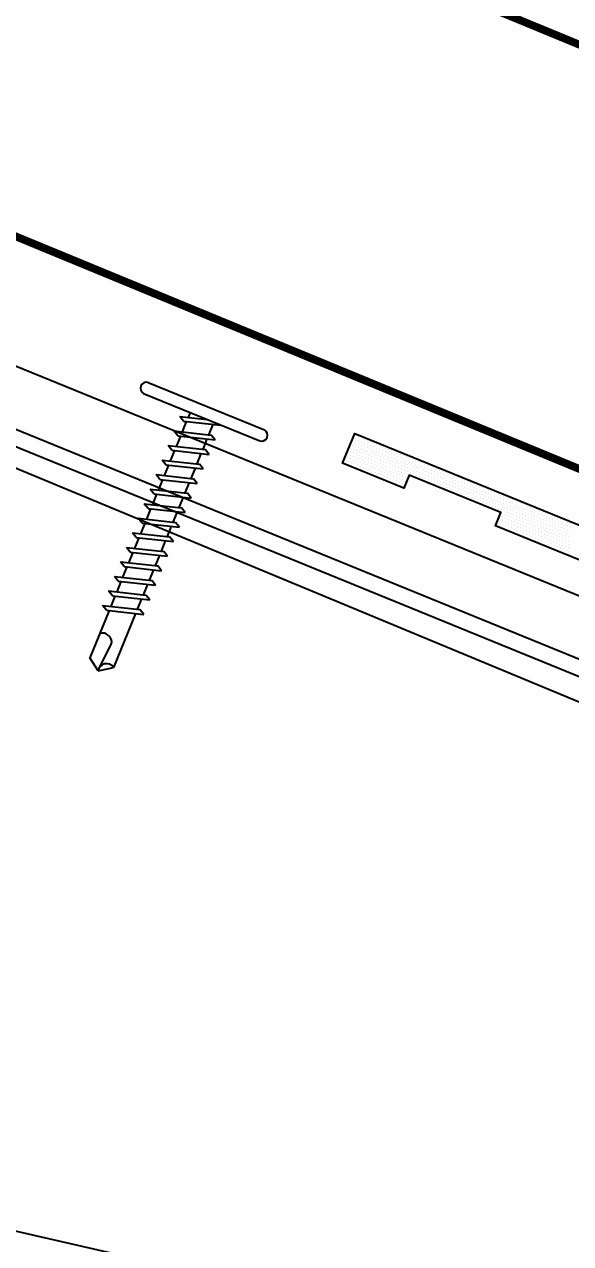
# Model space of a CAD drawing. Header units: inches. Extents: x -33163 to 19162, y -8858 to 30669.
# Drawn here: x -24966.074 to -24963.986, y -247.277 to -242.613 of the extents above; entities that cross this region are included whole.
import ezdxf
from ezdxf import colors
from ezdxf.entities.mleader import LeaderData, LeaderLine
from ezdxf.math import Vec2, Vec3

# ---------------------------------------------------------------- set-up
doc = ezdxf.new("R2010")
doc.units = ezdxf.units.IN
doc.layers.get('0').update_dxf_attribs({"color": 9, "lineweight": 0})
doc.layers.add('07 - Roof Panels', color=6, linetype='Continuous', lineweight=30)
for name, color, linetype in [('A-ANNO-DIMS-04', 12, 'Continuous'), ('FASTENER', 9, 'Continuous'), ('SEALANT', 11, 'Continuous'), ('STLA', 12, 'Continuous'), ('TAPE', 9, 'Continuous'), ('TRIM', 4, 'Continuous'), ('TRUSS_Geometry', 12, 'Continuous')]:
    doc.layers.add(name, color=color, linetype=linetype)
doc.styles.add('Sheffield', font='arial.ttf', dxfattribs={"height": 0.175})

# ---------------------------------------------------------------- blocks, each defined once
blk = doc.blocks.new('sd3')
at = {"layer": 'FASTENER'}
for p, q in [((-0.24, 0.0822), (0.24, 0.0822)), ((-0.24, 0.0369), (0.24, 0.0369)), ((-0.0784, 0.0079), (0.0229, 0.0369)), ((-0.0582, -0.0035), (-0.0784, 0.0079)), ((-0.0582, -0.0035), (0.0798, 0.0359)), ((-0.0484, 0.0369), (-0.0484, 0.0165)), ((0.0497, 0.0273), (0.0497, -0.0155)), ((-0.0784, -0.0521), (0.0595, -0.0127)), ((-0.0582, -0.0636), (0.0798, -0.0242)), ((-0.0484, -0.0007), (-0.0484, -0.0435)), ((0.0497, -0.0328), (0.0497, -0.0756)), ((0.0798, -0.0242), (0.0595, -0.0127)), ((-0.0582, -0.0636), (-0.0784, -0.0521)), ((-0.0784, -0.1122), (0.0595, -0.0728)), ((-0.0582, -0.1236), (0.0798, -0.0843)), ((-0.0484, -0.0608), (-0.0484, -0.1036)), ((0.0497, -0.0928), (0.0497, -0.1357)), ((0.0798, -0.0843), (0.0595, -0.0728)), ((-0.0582, -0.1236), (-0.0784, -0.1122)), ((-0.0784, -0.1723), (0.0595, -0.1329)), ((-0.0484, -0.1208), (-0.0484, -0.1637)), ((0.0798, -0.1443), (0.0595, -0.1329)), ((-0.0582, -0.1837), (-0.0784, -0.1723)), ((-0.0582, -0.1837), (0.0798, -0.1443)), ((-0.0484, -0.1809), (-0.0484, -0.2238)), ((0.0497, -0.1529), (0.0497, -0.1958)), ((-0.0784, -0.2324), (0.0595, -0.193)), ((-0.0582, -0.2438), (-0.0784, -0.2324)), ((-0.0582, -0.2438), (0.0798, -0.2044)), ((0.0497, -0.213), (0.0497, -0.2559)), ((0.0798, -0.2044), (0.0595, -0.193)), ((-0.0784, -0.2925), (0.0595, -0.2531)), ((-0.0582, -0.3039), (0.0798, -0.2645)), ((-0.0484, -0.241), (-0.0484, -0.2839)), ((0.0497, -0.2731), (0.0497, -0.316)), ((0.0798, -0.2645), (0.0595, -0.2531)), ((-0.0582, -0.3039), (-0.0784, -0.2925)), ((-0.0784, -0.3525), (0.0595, -0.3132)), ((-0.0582, -0.364), (0.0798, -0.3246)), ((-0.0484, -0.3011), (-0.0484, -0.344)), ((0.0798, -0.3246), (0.0595, -0.3132)), ((-0.0582, -0.364), (-0.0784, -0.3525)), ((-0.0484, -0.3612), (-0.0484, -0.404)), ((0.0497, -0.3332), (0.0497, -0.376)), ((-0.0784, -0.4126), (0.0595, -0.3732)), ((-0.0582, -0.424), (-0.0784, -0.4126)), ((-0.0582, -0.424), (0.0798, -0.3847)), ((0.0497, -0.3932), (0.0497, -0.4361)), ((0.0798, -0.3847), (0.0595, -0.3732)), ((-0.0784, -0.4727), (0.0595, -0.4333)), ((-0.0582, -0.4841), (0.0798, -0.4447)), ((-0.0484, -0.4212), (-0.0484, -0.4641)), ((0.0497, -0.4533), (0.0497, -0.4962)), ((0.0798, -0.4447), (0.0595, -0.4333)), ((-0.0582, -0.4841), (-0.0784, -0.4727)), ((-0.0784, -0.5328), (0.0595, -0.4934)), ((-0.0582, -0.5442), (0.0798, -0.5048)), ((-0.0484, -0.4813), (-0.0484, -0.5242)), ((0.0798, -0.5048), (0.0595, -0.4934)), ((-0.0582, -0.5442), (-0.0784, -0.5328)), ((-0.0784, -0.5929), (0.0595, -0.5535)), ((-0.0484, -0.5414), (-0.0484, -0.5843)), ((0.0497, -0.5134), (0.0497, -0.5563)), ((0.0798, -0.5649), (0.0595, -0.5535)), ((-0.0582, -0.6043), (-0.0784, -0.5929)), ((-0.0582, -0.6043), (0.0798, -0.5649)), ((-0.0484, -0.6015), (-0.0484, -0.6444)), ((0.0497, -0.5735), (0.0497, -0.6164)), ((-0.0784, -0.653), (0.0595, -0.6136)), ((-0.0582, -0.6644), (0.0798, -0.625)), ((0.0497, -0.6336), (0.0497, -0.6764)), ((0.0798, -0.625), (0.0595, -0.6136)), ((-0.0582, -0.6644), (-0.0784, -0.653)), ((-0.0784, -0.713), (0.0595, -0.6736)), ((-0.0582, -0.7245), (0.0798, -0.6851)), ((-0.0484, -0.6616), (-0.0484, -0.7044)), ((0.0497, -0.6937), (0.0497, -0.7365)), ((0.0798, -0.6851), (0.0595, -0.6736)), ((-0.0582, -0.7245), (-0.0784, -0.713)), ((-0.0784, -0.7731), (0.0595, -0.7337)), ((-0.0582, -0.7845), (0.0798, -0.7451)), ((-0.0484, -0.7217), (-0.0484, -0.7645)), ((0.0798, -0.7451), (0.0595, -0.7337)), ((-0.0582, -0.7845), (-0.0784, -0.7731)), ((-0.0484, -0.7817), (-0.0484, -0.9769)), ((0.0497, -0.7537), (0.0497, -0.9769)), ((-0.0004, -1.0025), (0.0088, -0.8964)), ((0.0007, -1.0114), (-0.0484, -0.9769)), ((0.0007, -1.0114), (0.0497, -0.9769))]:
    blk.add_line(p, q, dxfattribs=at)
for centre, radius, start, end in [((-0.2381, 0.0595), 0.0227, 94.6639, 265.3361), ((0.2381, 0.0595), 0.0227, 274.6639, 85.3361), ((-0.0255, -0.9032), 0.0349, 11.1445, 130.906), ((0.0316, -1.0032), 0.032, 55.4585, 194.8454)]:
    blk.add_arc(centre, radius, start, end, dxfattribs=at)
blk = doc.blocks.new('*X325')
at = {"color": 0}
for p, q in [((-1.33125, 0.1375), (-1.33125, 0.1375)), ((-1.33125, 0.1125), (-1.33125, 0.1125)), ((-1.325, 0.125), (-1.325, 0.125)), ((-1.325, 0.1), (-1.325, 0.1)), ((-1.31875, 0.1375), (-1.31875, 0.1375)), ((-1.31875, 0.1125), (-1.31875, 0.1125)), ((-1.3125, 0.125), (-1.3125, 0.125)), ((-1.3125, 0.1), (-1.3125, 0.1)), ((-1.30625, 0.1375), (-1.30625, 0.1375)), ((-1.30625, 0.1125), (-1.30625, 0.1125)), ((-1.3, 0.125), (-1.3, 0.125)), ((-1.3, 0.1), (-1.3, 0.1)), ((-1.29375, 0.1375), (-1.29375, 0.1375)), ((-1.29375, 0.1125), (-1.29375, 0.1125)), ((-1.2875, 0.125), (-1.2875, 0.125)), ((-1.2875, 0.1), (-1.2875, 0.1)), ((-1.28125, 0.1375), (-1.28125, 0.1375)), ((-1.28125, 0.1125), (-1.28125, 0.1125)), ((-1.275, 0.125), (-1.275, 0.125)), ((-1.275, 0.1), (-1.275, 0.1)), ((-1.26875, 0.1375), (-1.26875, 0.1375)), ((-1.26875, 0.1125), (-1.26875, 0.1125)), ((-1.2625, 0.125), (-1.2625, 0.125)), ((-1.2625, 0.1), (-1.2625, 0.1)), ((-1.25625, 0.1375), (-1.25625, 0.1375)), ((-1.25625, 0.1125), (-1.25625, 0.1125)), ((-1.25, 0.125), (-1.25, 0.125)), ((-1.25, 0.1), (-1.25, 0.1)), ((-1.24375, 0.1375), (-1.24375, 0.1375)), ((-1.24375, 0.1125), (-1.24375, 0.1125)), ((-1.2375, 0.125), (-1.2375, 0.125)), ((-1.2375, 0.1), (-1.2375, 0.1)), ((-1.23125, 0.1375), (-1.23125, 0.1375)), ((-1.23125, 0.1125), (-1.23125, 0.1125)), ((-1.225, 0.125), (-1.225, 0.125)), ((-1.225, 0.1), (-1.225, 0.1)), ((-1.21875, 0.1375), (-1.21875, 0.1375)), ((-1.21875, 0.1125), (-1.21875, 0.1125)), ((-1.2125, 0.125), (-1.2125, 0.125)), ((-1.2125, 0.1), (-1.2125, 0.1)), ((-1.20625, 0.1375), (-1.20625, 0.1375)), ((-1.20625, 0.1125), (-1.20625, 0.1125)), ((-1.2, 0.125), (-1.2, 0.125)), ((-1.2, 0.1), (-1.2, 0.1)), ((-1.19375, 0.1375), (-1.19375, 0.1375)), ((-1.19375, 0.1125), (-1.19375, 0.1125)), ((-1.1875, 0.125), (-1.1875, 0.125)), ((-1.1875, 0.1), (-1.1875, 0.1)), ((-1.18125, 0.1375), (-1.18125, 0.1375)), ((-1.18125, 0.1125), (-1.18125, 0.1125)), ((-1.175, 0.125), (-1.175, 0.125)), ((-1.175, 0.1), (-1.175, 0.1)), ((-1.16875, 0.1375), (-1.16875, 0.1375)), ((-1.16875, 0.1125), (-1.16875, 0.1125)), ((-1.1625, 0.125), (-1.1625, 0.125)), ((-1.1625, 0.1), (-1.1625, 0.1)), ((-1.15625, 0.1375), (-1.15625, 0.1375)), ((-1.15625, 0.1125), (-1.15625, 0.1125)), ((-1.15, 0.125), (-1.15, 0.125)), ((-1.15, 0.1), (-1.15, 0.1)), ((-1.14375, 0.1375), (-1.14375, 0.1375)), ((-1.14375, 0.1125), (-1.14375, 0.1125)), ((-1.1375, 0.125), (-1.1375, 0.125)), ((-1.1375, 0.1), (-1.1375, 0.1)), ((-1.13125, 0.1375), (-1.13125, 0.1375)), ((-1.13125, 0.1125), (-1.13125, 0.1125)), ((-1.125, 0.125), (-1.125, 0.125)), ((-1.125, 0.1), (-1.125, 0.1)), ((-1.11875, 0.1375), (-1.11875, 0.1375)), ((-1.11875, 0.1125), (-1.11875, 0.1125)), ((-1.1125, 0.125), (-1.1125, 0.125)), ((-1.1125, 0.1), (-1.1125, 0.1)), ((-1.10625, 0.1375), (-1.10625, 0.1375)), ((-1.10625, 0.1125), (-1.10625, 0.1125)), ((-1.1, 0.125), (-1.1, 0.125)), ((-1.1, 0.1), (-1.1, 0.1)), ((-1.09375, 0.1375), (-1.09375, 0.1375)), ((-1.09375, 0.1125), (-1.09375, 0.1125)), ((-1.0875, 0.125), (-1.0875, 0.125)), ((-1.0875, 0.1), (-1.0875, 0.1)), ((-1.08125, 0.1375), (-1.08125, 0.1375)), ((-1.08125, 0.1125), (-1.08125, 0.1125)), ((-1.075, 0.125), (-1.075, 0.125)), ((-1.075, 0.1), (-1.075, 0.1)), ((-1.06875, 0.1375), (-1.06875, 0.1375)), ((-1.06875, 0.1125), (-1.06875, 0.1125)), ((-1.0625, 0.125), (-1.0625, 0.125)), ((-1.0625, 0.1), (-1.0625, 0.1)), ((-1.05625, 0.1375), (-1.05625, 0.1375)), ((-1.05625, 0.1125), (-1.05625, 0.1125)), ((-1.05, 0.125), (-1.05, 0.125)), ((-1.05, 0.1), (-1.05, 0.1)), ((-1.04375, 0.1375), (-1.04375, 0.1375)), ((-1.04375, 0.1125), (-1.04375, 0.1125)), ((-1.0375, 0.125), (-1.0375, 0.125)), ((-1.0375, 0.1), (-1.0375, 0.1)), ((-1.03125, 0.1375), (-1.03125, 0.1375)), ((-1.03125, 0.1125), (-1.03125, 0.1125)), ((-1.025, 0.125), (-1.025, 0.125)), ((-1.025, 0.1), (-1.025, 0.1)), ((-1.01875, 0.1375), (-1.01875, 0.1375)), ((-1.01875, 0.1125), (-1.01875, 0.1125)), ((-1.0125, 0.125), (-1.0125, 0.125)), ((-1.0125, 0.1), (-1.0125, 0.1)), ((-1.00625, 0.1375), (-1.00625, 0.1375)), ((-1.00625, 0.1125), (-1.00625, 0.1125)), ((-1, 0.125), (-1, 0.125)), ((-1, 0.1), (-1, 0.1)), ((-0.99375, 0.1375), (-0.99375, 0.1375)), ((-0.99375, 0.1125), (-0.99375, 0.1125)), ((-0.9875, 0.125), (-0.9875, 0.125)), ((-0.9875, 0.1), (-0.9875, 0.1)), ((-0.98125, 0.1375), (-0.98125, 0.1375)), ((-0.98125, 0.1125), (-0.98125, 0.1125)), ((-0.975, 0.125), (-0.975, 0.125)), ((-0.975, 0.1), (-0.975, 0.1)), ((-0.96875, 0.1375), (-0.96875, 0.1375)), ((-0.96875, 0.1125), (-0.96875, 0.1125)), ((-0.9625, 0.125), (-0.9625, 0.125)), ((-0.9625, 0.1), (-0.9625, 0.1)), ((-0.95625, 0.1375), (-0.95625, 0.1375)), ((-0.95625, 0.1125), (-0.95625, 0.1125)), ((-0.95, 0.125), (-0.95, 0.125)), ((-0.95, 0.1), (-0.95, 0.1)), ((-0.94375, 0.1375), (-0.94375, 0.1375)), ((-0.94375, 0.1125), (-0.94375, 0.1125)), ((-0.9375, 0.125), (-0.9375, 0.125)), ((-0.9375, 0.1), (-0.9375, 0.1)), ((-0.93125, 0.1375), (-0.93125, 0.1375)), ((-0.93125, 0.1125), (-0.93125, 0.1125)), ((-0.925, 0.125), (-0.925, 0.125)), ((-0.925, 0.1), (-0.925, 0.1)), ((-0.91875, 0.1375), (-0.91875, 0.1375)), ((-0.91875, 0.1125), (-0.91875, 0.1125)), ((-0.9125, 0.125), (-0.9125, 0.125)), ((-0.9125, 0.1), (-0.9125, 0.1)), ((-0.90625, 0.1375), (-0.90625, 0.1375)), ((-0.90625, 0.1125), (-0.90625, 0.1125)), ((-0.9, 0.125), (-0.9, 0.125)), ((-0.9, 0.1), (-0.9, 0.1)), ((-0.89375, 0.1375), (-0.89375, 0.1375)), ((-0.89375, 0.1125), (-0.89375, 0.1125)), ((-0.8875, 0.125), (-0.8875, 0.125)), ((-0.8875, 0.1), (-0.8875, 0.1)), ((-0.88125, 0.1375), (-0.88125, 0.1375)), ((-0.88125, 0.1125), (-0.88125, 0.1125)), ((-0.875, 0.125), (-0.875, 0.125)), ((-0.875, 0.1), (-0.875, 0.1)), ((-0.86875, 0.1375), (-0.86875, 0.1375)), ((-0.86875, 0.1125), (-0.86875, 0.1125)), ((-0.8625, 0.125), (-0.8625, 0.125)), ((-0.8625, 0.1), (-0.8625, 0.1)), ((-0.85625, 0.1375), (-0.85625, 0.1375)), ((-0.85625, 0.1125), (-0.85625, 0.1125)), ((-0.85, 0.125), (-0.85, 0.125)), ((-0.85, 0.1), (-0.85, 0.1)), ((-0.84375, 0.1375), (-0.84375, 0.1375)), ((-0.84375, 0.1125), (-0.84375, 0.1125)), ((-0.8375, 0.125), (-0.8375, 0.125)), ((-0.8375, 0.1), (-0.8375, 0.1)), ((-0.83125, 0.1375), (-0.83125, 0.1375)), ((-0.83125, 0.1125), (-0.83125, 0.1125)), ((-0.825, 0.125), (-0.825, 0.125)), ((-0.825, 0.1), (-0.825, 0.1)), ((-0.81875, 0.1375), (-0.81875, 0.1375)), ((-0.81875, 0.1125), (-0.81875, 0.1125)), ((-0.8125, 0.125), (-0.8125, 0.125)), ((-0.8125, 0.1), (-0.8125, 0.1)), ((-0.80625, 0.1375), (-0.80625, 0.1375)), ((-0.80625, 0.1125), (-0.80625, 0.1125)), ((-0.8, 0.125), (-0.8, 0.125)), ((-0.8, 0.1), (-0.8, 0.1)), ((-0.79375, 0.1375), (-0.79375, 0.1375)), ((-0.79375, 0.1125), (-0.79375, 0.1125)), ((-0.7875, 0.125), (-0.7875, 0.125)), ((-0.7875, 0.1), (-0.7875, 0.1)), ((-0.78125, 0.1375), (-0.78125, 0.1375)), ((-0.78125, 0.1125), (-0.78125, 0.1125)), ((-0.775, 0.125), (-0.775, 0.125)), ((-0.775, 0.1), (-0.775, 0.1)), ((-0.76875, 0.1375), (-0.76875, 0.1375)), ((-0.76875, 0.1125), (-0.76875, 0.1125)), ((-0.7625, 0.125), (-0.7625, 0.125)), ((-0.7625, 0.1), (-0.7625, 0.1)), ((-0.75625, 0.1375), (-0.75625, 0.1375)), ((-0.75625, 0.1125), (-0.75625, 0.1125)), ((-0.75, 0.125), (-0.75, 0.125)), ((-0.75, 0.1), (-0.75, 0.1)), ((-0.74375, 0.1375), (-0.74375, 0.1375)), ((-0.74375, 0.1125), (-0.74375, 0.1125)), ((-0.7375, 0.125), (-0.7375, 0.125)), ((-0.7375, 0.1), (-0.7375, 0.1)), ((-0.73125, 0.1375), (-0.73125, 0.1375)), ((-0.73125, 0.1125), (-0.73125, 0.1125)), ((-0.725, 0.125), (-0.725, 0.125)), ((-0.725, 0.1), (-0.725, 0.1)), ((-0.71875, 0.1375), (-0.71875, 0.1375)), ((-0.71875, 0.1125), (-0.71875, 0.1125)), ((-0.7125, 0.125), (-0.7125, 0.125)), ((-0.7125, 0.1), (-0.7125, 0.1)), ((-0.70625, 0.1375), (-0.70625, 0.1375)), ((-0.70625, 0.1125), (-0.70625, 0.1125)), ((-0.7, 0.125), (-0.7, 0.125)), ((-0.7, 0.1), (-0.7, 0.1)), ((-0.69375, 0.1375), (-0.69375, 0.1375)), ((-0.69375, 0.1125), (-0.69375, 0.1125)), ((-0.6875, 0.125), (-0.6875, 0.125)), ((-0.6875, 0.1), (-0.6875, 0.1)), ((-0.68125, 0.1375), (-0.68125, 0.1375)), ((-0.68125, 0.1125), (-0.68125, 0.1125)), ((-0.675, 0.125), (-0.675, 0.125)), ((-0.675, 0.1), (-0.675, 0.1)), ((-0.66875, 0.1375), (-0.66875, 0.1375)), ((-0.66875, 0.1125), (-0.66875, 0.1125)), ((-0.6625, 0.125), (-0.6625, 0.125)), ((-0.6625, 0.1), (-0.6625, 0.1)), ((-0.65625, 0.1375), (-0.65625, 0.1375)), ((-0.65625, 0.1125), (-0.65625, 0.1125)), ((-0.65, 0.125), (-0.65, 0.125)), ((-0.65, 0.1), (-0.65, 0.1)), ((-0.64375, 0.1375), (-0.64375, 0.1375)), ((-0.64375, 0.1125), (-0.64375, 0.1125)), ((-0.6375, 0.125), (-0.6375, 0.125)), ((-0.6375, 0.1), (-0.6375, 0.1)), ((-0.63125, 0.1375), (-0.63125, 0.1375)), ((-0.63125, 0.1125), (-0.63125, 0.1125)), ((-0.625, 0.125), (-0.625, 0.125)), ((-0.625, 0.1), (-0.625, 0.1)), ((-0.61875, 0.1375), (-0.61875, 0.1375)), ((-0.61875, 0.1125), (-0.61875, 0.1125)), ((-0.6125, 0.125), (-0.6125, 0.125)), ((-0.6125, 0.1), (-0.6125, 0.1)), ((-0.60625, 0.1375), (-0.60625, 0.1375)), ((-0.60625, 0.1125), (-0.60625, 0.1125)), ((-0.6, 0.125), (-0.6, 0.125)), ((-0.6, 0.1), (-0.6, 0.1)), ((-0.59375, 0.1375), (-0.59375, 0.1375)), ((-0.59375, 0.1125), (-0.59375, 0.1125)), ((-0.5875, 0.125), (-0.5875, 0.125)), ((-0.5875, 0.1), (-0.5875, 0.1)), ((-0.58125, 0.1375), (-0.58125, 0.1375)), ((-0.58125, 0.1125), (-0.58125, 0.1125)), ((-0.575, 0.125), (-0.575, 0.125)), ((-0.575, 0.1), (-0.575, 0.1)), ((-0.56875, 0.1375), (-0.56875, 0.1375)), ((-0.56875, 0.1125), (-0.56875, 0.1125)), ((-0.5625, 0.125), (-0.5625, 0.125)), ((-0.5625, 0.1), (-0.5625, 0.1)), ((-0.55625, 0.1375), (-0.55625, 0.1375)), ((-0.55625, 0.1125), (-0.55625, 0.1125)), ((-0.55, 0.125), (-0.55, 0.125)), ((-0.55, 0.1), (-0.55, 0.1)), ((-0.54375, 0.1375), (-0.54375, 0.1375)), ((-0.54375, 0.1125), (-0.54375, 0.1125)), ((-0.5375, 0.125), (-0.5375, 0.125)), ((-0.5375, 0.1), (-0.5375, 0.1)), ((-0.53125, 0.1375), (-0.53125, 0.1375)), ((-0.53125, 0.1125), (-0.53125, 0.1125)), ((-0.525, 0.125), (-0.525, 0.125)), ((-0.525, 0.1), (-0.525, 0.1)), ((-0.51875, 0.1375), (-0.51875, 0.1375)), ((-0.51875, 0.1125), (-0.51875, 0.1125)), ((-0.5125, 0.125), (-0.5125, 0.125)), ((-0.5125, 0.1), (-0.5125, 0.1)), ((-0.50625, 0.1375), (-0.50625, 0.1375)), ((-0.50625, 0.1125), (-0.50625, 0.1125)), ((-0.5, 0.125), (-0.5, 0.125)), ((-0.5, 0.1), (-0.5, 0.1)), ((-0.49375, 0.1375), (-0.49375, 0.1375)), ((-0.49375, 0.1125), (-0.49375, 0.1125)), ((-0.4875, 0.125), (-0.4875, 0.125)), ((-0.4875, 0.1), (-0.4875, 0.1)), ((-0.48125, 0.1375), (-0.48125, 0.1375)), ((-0.48125, 0.1125), (-0.48125, 0.1125)), ((-0.475, 0.125), (-0.475, 0.125)), ((-0.475, 0.1), (-0.475, 0.1)), ((-0.46875, 0.1375), (-0.46875, 0.1375)), ((-0.46875, 0.1125), (-0.46875, 0.1125)), ((-0.4625, 0.125), (-0.4625, 0.125)), ((-0.4625, 0.1), (-0.4625, 0.1)), ((-0.45625, 0.1375), (-0.45625, 0.1375)), ((-0.45625, 0.1125), (-0.45625, 0.1125)), ((-0.45, 0.125), (-0.45, 0.125)), ((-0.45, 0.1), (-0.45, 0.1)), ((-0.44375, 0.1375), (-0.44375, 0.1375)), ((-0.44375, 0.1125), (-0.44375, 0.1125)), ((-0.4375, 0.125), (-0.4375, 0.125)), ((-0.4375, 0.1), (-0.4375, 0.1)), ((-0.43125, 0.1125), (-0.43125, 0.1125)), ((-1.33125, 0.0875), (-1.33125, 0.0875)), ((-1.33125, 0.0625), (-1.33125, 0.0625)), ((-1.325, 0.075), (-1.325, 0.075)), ((-1.325, 0.05), (-1.325, 0.05)), ((-1.31875, 0.0875), (-1.31875, 0.0875)), ((-1.31875, 0.0625), (-1.31875, 0.0625)), ((-1.3125, 0.075), (-1.3125, 0.075)), ((-1.3125, 0.05), (-1.3125, 0.05)), ((-1.30625, 0.0875), (-1.30625, 0.0875)), ((-1.30625, 0.0625), (-1.30625, 0.0625)), ((-1.3, 0.075), (-1.3, 0.075)), ((-1.3, 0.05), (-1.3, 0.05)), ((-1.29375, 0.0875), (-1.29375, 0.0875)), ((-1.29375, 0.0625), (-1.29375, 0.0625)), ((-1.2875, 0.075), (-1.2875, 0.075)), ((-1.2875, 0.05), (-1.2875, 0.05)), ((-1.28125, 0.0875), (-1.28125, 0.0875)), ((-1.28125, 0.0625), (-1.28125, 0.0625)), ((-1.275, 0.075), (-1.275, 0.075)), ((-1.275, 0.05), (-1.275, 0.05)), ((-1.26875, 0.0875), (-1.26875, 0.0875)), ((-1.26875, 0.0625), (-1.26875, 0.0625)), ((-1.2625, 0.075), (-1.2625, 0.075)), ((-1.2625, 0.05), (-1.2625, 0.05)), ((-1.25625, 0.0875), (-1.25625, 0.0875)), ((-1.25625, 0.0625), (-1.25625, 0.0625)), ((-1.25, 0.075), (-1.25, 0.075)), ((-1.25, 0.05), (-1.25, 0.05)), ((-1.24375, 0.0875), (-1.24375, 0.0875)), ((-1.24375, 0.0625), (-1.24375, 0.0625)), ((-1.2375, 0.075), (-1.2375, 0.075)), ((-1.2375, 0.05), (-1.2375, 0.05)), ((-1.23125, 0.0875), (-1.23125, 0.0875)), ((-1.23125, 0.0625), (-1.23125, 0.0625)), ((-1.225, 0.075), (-1.225, 0.075)), ((-1.225, 0.05), (-1.225, 0.05)), ((-1.21875, 0.0875), (-1.21875, 0.0875)), ((-1.21875, 0.0625), (-1.21875, 0.0625)), ((-1.2125, 0.075), (-1.2125, 0.075)), ((-1.2125, 0.05), (-1.2125, 0.05)), ((-1.20625, 0.0875), (-1.20625, 0.0875)), ((-1.20625, 0.0625), (-1.20625, 0.0625)), ((-1.2, 0.075), (-1.2, 0.075)), ((-1.2, 0.05), (-1.2, 0.05)), ((-1.19375, 0.0875), (-1.19375, 0.0875)), ((-1.19375, 0.0625), (-1.19375, 0.0625)), ((-1.1875, 0.075), (-1.1875, 0.075)), ((-1.1875, 0.05), (-1.1875, 0.05)), ((-1.18125, 0.0875), (-1.18125, 0.0875)), ((-1.18125, 0.0625), (-1.18125, 0.0625)), ((-1.175, 0.075), (-1.175, 0.075)), ((-1.175, 0.05), (-1.175, 0.05)), ((-1.16875, 0.0875), (-1.16875, 0.0875)), ((-1.16875, 0.0625), (-1.16875, 0.0625)), ((-1.1625, 0.075), (-1.1625, 0.075)), ((-1.1625, 0.05), (-1.1625, 0.05)), ((-1.15625, 0.0875), (-1.15625, 0.0875)), ((-1.15625, 0.0625), (-1.15625, 0.0625)), ((-1.15, 0.075), (-1.15, 0.075)), ((-1.15, 0.05), (-1.15, 0.05)), ((-1.14375, 0.0875), (-1.14375, 0.0875)), ((-1.14375, 0.0625), (-1.14375, 0.0625)), ((-1.1375, 0.075), (-1.1375, 0.075)), ((-1.1375, 0.05), (-1.1375, 0.05)), ((-1.13125, 0.0875), (-1.13125, 0.0875)), ((-1.13125, 0.0625), (-1.13125, 0.0625)), ((-1.125, 0.075), (-1.125, 0.075)), ((-1.125, 0.05), (-1.125, 0.05)), ((-1.11875, 0.0875), (-1.11875, 0.0875)), ((-1.11875, 0.0625), (-1.11875, 0.0625)), ((-1.1125, 0.075), (-1.1125, 0.075)), ((-1.1125, 0.05), (-1.1125, 0.05)), ((-1.10625, 0.0875), (-1.10625, 0.0875)), ((-1.10625, 0.0625), (-1.10625, 0.0625)), ((-1.1, 0.075), (-1.1, 0.075)), ((-1.1, 0.05), (-1.1, 0.05)), ((-1.09375, 0.0875), (-1.09375, 0.0875)), ((-1.09375, 0.0625), (-1.09375, 0.0625)), ((-1.0875, 0.075), (-1.0875, 0.075)), ((-1.0875, 0.05), (-1.0875, 0.05)), ((-1.08125, 0.0875), (-1.08125, 0.0875)), ((-1.06875, 0.0875), (-1.06875, 0.0875)), ((-1.05625, 0.0875), (-1.05625, 0.0875)), ((-1.04375, 0.0875), (-1.04375, 0.0875)), ((-1.03125, 0.0875), (-1.03125, 0.0875)), ((-1.01875, 0.0875), (-1.01875, 0.0875)), ((-1.00625, 0.0875), (-1.00625, 0.0875)), ((-0.99375, 0.0875), (-0.99375, 0.0875)), ((-0.98125, 0.0875), (-0.98125, 0.0875)), ((-0.96875, 0.0875), (-0.96875, 0.0875)), ((-0.95625, 0.0875), (-0.95625, 0.0875)), ((-0.94375, 0.0875), (-0.94375, 0.0875)), ((-0.93125, 0.0875), (-0.93125, 0.0875)), ((-0.91875, 0.0875), (-0.91875, 0.0875)), ((-0.90625, 0.0875), (-0.90625, 0.0875)), ((-0.89375, 0.0875), (-0.89375, 0.0875)), ((-0.88125, 0.0875), (-0.88125, 0.0875)), ((-0.86875, 0.0875), (-0.86875, 0.0875)), ((-0.85625, 0.0875), (-0.85625, 0.0875)), ((-0.84375, 0.0875), (-0.84375, 0.0875)), ((-0.83125, 0.0875), (-0.83125, 0.0875)), ((-0.81875, 0.0875), (-0.81875, 0.0875)), ((-0.80625, 0.0875), (-0.80625, 0.0875)), ((-0.79375, 0.0875), (-0.79375, 0.0875)), ((-0.78125, 0.0875), (-0.78125, 0.0875)), ((-0.76875, 0.0875), (-0.76875, 0.0875)), ((-0.75625, 0.0875), (-0.75625, 0.0875)), ((-0.74375, 0.0875), (-0.74375, 0.0875)), ((-0.73125, 0.0875), (-0.73125, 0.0875)), ((-0.71875, 0.0875), (-0.71875, 0.0875)), ((-0.70625, 0.0875), (-0.70625, 0.0875)), ((-0.7, 0.075), (-0.7, 0.075)), ((-0.7, 0.05), (-0.7, 0.05)), ((-0.69375, 0.0875), (-0.69375, 0.0875)), ((-0.69375, 0.0625), (-0.69375, 0.0625)), ((-0.6875, 0.075), (-0.6875, 0.075)), ((-0.6875, 0.05), (-0.6875, 0.05)), ((-0.68125, 0.0875), (-0.68125, 0.0875)), ((-0.68125, 0.0625), (-0.68125, 0.0625)), ((-0.675, 0.075), (-0.675, 0.075)), ((-0.675, 0.05), (-0.675, 0.05)), ((-0.66875, 0.0875), (-0.66875, 0.0875)), ((-0.66875, 0.0625), (-0.66875, 0.0625)), ((-0.6625, 0.075), (-0.6625, 0.075)), ((-0.6625, 0.05), (-0.6625, 0.05)), ((-0.65625, 0.0875), (-0.65625, 0.0875)), ((-0.65625, 0.0625), (-0.65625, 0.0625)), ((-0.65, 0.075), (-0.65, 0.075)), ((-0.65, 0.05), (-0.65, 0.05)), ((-0.64375, 0.0875), (-0.64375, 0.0875)), ((-0.64375, 0.0625), (-0.64375, 0.0625)), ((-0.6375, 0.075), (-0.6375, 0.075)), ((-0.6375, 0.05), (-0.6375, 0.05)), ((-0.63125, 0.0875), (-0.63125, 0.0875)), ((-0.63125, 0.0625), (-0.63125, 0.0625)), ((-0.625, 0.075), (-0.625, 0.075)), ((-0.625, 0.05), (-0.625, 0.05)), ((-0.61875, 0.0875), (-0.61875, 0.0875)), ((-0.61875, 0.0625), (-0.61875, 0.0625)), ((-0.6125, 0.075), (-0.6125, 0.075)), ((-0.6125, 0.05), (-0.6125, 0.05)), ((-0.60625, 0.0875), (-0.60625, 0.0875)), ((-0.60625, 0.0625), (-0.60625, 0.0625)), ((-0.6, 0.075), (-0.6, 0.075)), ((-0.6, 0.05), (-0.6, 0.05)), ((-0.59375, 0.0875), (-0.59375, 0.0875)), ((-0.59375, 0.0625), (-0.59375, 0.0625)), ((-0.5875, 0.075), (-0.5875, 0.075)), ((-0.5875, 0.05), (-0.5875, 0.05)), ((-0.58125, 0.0875), (-0.58125, 0.0875)), ((-0.58125, 0.0625), (-0.58125, 0.0625)), ((-0.575, 0.075), (-0.575, 0.075)), ((-0.575, 0.05), (-0.575, 0.05)), ((-0.56875, 0.0875), (-0.56875, 0.0875)), ((-0.56875, 0.0625), (-0.56875, 0.0625)), ((-0.5625, 0.075), (-0.5625, 0.075)), ((-0.5625, 0.05), (-0.5625, 0.05)), ((-0.55625, 0.0875), (-0.55625, 0.0875)), ((-0.55625, 0.0625), (-0.55625, 0.0625)), ((-0.55, 0.075), (-0.55, 0.075)), ((-0.55, 0.05), (-0.55, 0.05)), ((-0.54375, 0.0875), (-0.54375, 0.0875)), ((-0.54375, 0.0625), (-0.54375, 0.0625)), ((-0.5375, 0.075), (-0.5375, 0.075)), ((-0.5375, 0.05), (-0.5375, 0.05)), ((-0.53125, 0.0875), (-0.53125, 0.0875)), ((-0.53125, 0.0625), (-0.53125, 0.0625)), ((-0.525, 0.075), (-0.525, 0.075)), ((-0.525, 0.05), (-0.525, 0.05)), ((-0.51875, 0.0875), (-0.51875, 0.0875)), ((-0.51875, 0.0625), (-0.51875, 0.0625)), ((-0.5125, 0.075), (-0.5125, 0.075)), ((-0.5125, 0.05), (-0.5125, 0.05)), ((-0.50625, 0.0875), (-0.50625, 0.0875)), ((-0.50625, 0.0625), (-0.50625, 0.0625)), ((-0.5, 0.075), (-0.5, 0.075)), ((-0.5, 0.05), (-0.5, 0.05)), ((-0.49375, 0.0875), (-0.49375, 0.0875)), ((-0.49375, 0.0625), (-0.49375, 0.0625)), ((-0.4875, 0.075), (-0.4875, 0.075)), ((-0.4875, 0.05), (-0.4875, 0.05)), ((-0.48125, 0.0875), (-0.48125, 0.0875)), ((-0.48125, 0.0625), (-0.48125, 0.0625)), ((-0.475, 0.075), (-0.475, 0.075)), ((-0.475, 0.05), (-0.475, 0.05)), ((-0.46875, 0.0875), (-0.46875, 0.0875)), ((-0.46875, 0.0625), (-0.46875, 0.0625)), ((-0.4625, 0.075), (-0.4625, 0.075)), ((-0.4625, 0.05), (-0.4625, 0.05)), ((-0.45625, 0.0875), (-0.45625, 0.0875)), ((-0.45625, 0.0625), (-0.45625, 0.0625)), ((-0.45, 0.075), (-0.45, 0.075)), ((-0.45, 0.05), (-0.45, 0.05)), ((-0.44375, 0.0875), (-0.44375, 0.0875)), ((-0.44375, 0.0625), (-0.44375, 0.0625)), ((-0.4375, 0.075), (-0.4375, 0.075)), ((-0.4375, 0.05), (-0.4375, 0.05)), ((-0.43125, 0.0875), (-0.43125, 0.0875)), ((-0.43125, 0.0625), (-0.43125, 0.0625)), ((-0.425, 0.075), (-0.425, 0.075)), ((-0.425, 0.05), (-0.425, 0.05)), ((-0.41875, 0.0625), (-0.41875, 0.0625)), ((-0.4125, 0.05), (-0.4125, 0.05)), ((-1.33125, 0.0375), (-1.33125, 0.0375)), ((-1.325, 0.025), (-1.325, 0.025)), ((-1.31875, 0.0375), (-1.31875, 0.0375)), ((-1.3125, 0.025), (-1.3125, 0.025)), ((-1.30625, 0.0375), (-1.30625, 0.0375)), ((-1.3, 0.025), (-1.3, 0.025)), ((-1.29375, 0.0375), (-1.29375, 0.0375)), ((-1.2875, 0.025), (-1.2875, 0.025)), ((-1.28125, 0.0375), (-1.28125, 0.0375)), ((-1.275, 0.025), (-1.275, 0.025)), ((-1.26875, 0.0375), (-1.26875, 0.0375)), ((-1.2625, 0.025), (-1.2625, 0.025)), ((-1.25625, 0.0375), (-1.25625, 0.0375)), ((-1.25, 0.025), (-1.25, 0.025)), ((-1.24375, 0.0375), (-1.24375, 0.0375)), ((-1.2375, 0.025), (-1.2375, 0.025)), ((-1.23125, 0.0375), (-1.23125, 0.0375)), ((-1.225, 0.025), (-1.225, 0.025)), ((-1.21875, 0.0375), (-1.21875, 0.0375)), ((-1.2125, 0.025), (-1.2125, 0.025)), ((-1.20625, 0.0375), (-1.20625, 0.0375)), ((-1.2, 0.025), (-1.2, 0.025)), ((-1.19375, 0.0375), (-1.19375, 0.0375)), ((-1.1875, 0.025), (-1.1875, 0.025)), ((-1.18125, 0.0375), (-1.18125, 0.0375)), ((-1.175, 0.025), (-1.175, 0.025)), ((-1.16875, 0.0375), (-1.16875, 0.0375)), ((-1.1625, 0.025), (-1.1625, 0.025)), ((-1.15625, 0.0375), (-1.15625, 0.0375)), ((-1.15, 0.025), (-1.15, 0.025)), ((-1.14375, 0.0375), (-1.14375, 0.0375)), ((-1.1375, 0.025), (-1.1375, 0.025)), ((-1.13125, 0.0375), (-1.13125, 0.0375)), ((-1.125, 0.025), (-1.125, 0.025)), ((-1.11875, 0.0375), (-1.11875, 0.0375)), ((-1.1125, 0.025), (-1.1125, 0.025)), ((-1.10625, 0.0375), (-1.10625, 0.0375)), ((-1.1, 0.025), (-1.1, 0.025)), ((-1.09375, 0.0375), (-1.09375, 0.0375)), ((-1.0875, 0.025), (-1.0875, 0.025)), ((-0.7, 0.025), (-0.7, 0.025)), ((-0.69375, 0.0375), (-0.69375, 0.0375)), ((-0.6875, 0.025), (-0.6875, 0.025)), ((-0.68125, 0.0375), (-0.68125, 0.0375)), ((-0.675, 0.025), (-0.675, 0.025)), ((-0.66875, 0.0375), (-0.66875, 0.0375)), ((-0.6625, 0.025), (-0.6625, 0.025)), ((-0.65625, 0.0375), (-0.65625, 0.0375)), ((-0.65, 0.025), (-0.65, 0.025)), ((-0.64375, 0.0375), (-0.64375, 0.0375)), ((-0.6375, 0.025), (-0.6375, 0.025)), ((-0.63125, 0.0375), (-0.63125, 0.0375)), ((-0.625, 0.025), (-0.625, 0.025)), ((-0.61875, 0.0375), (-0.61875, 0.0375)), ((-0.6125, 0.025), (-0.6125, 0.025)), ((-0.60625, 0.0375), (-0.60625, 0.0375)), ((-0.6, 0.025), (-0.6, 0.025)), ((-0.59375, 0.0375), (-0.59375, 0.0375)), ((-0.5875, 0.025), (-0.5875, 0.025)), ((-0.58125, 0.0375), (-0.58125, 0.0375)), ((-0.575, 0.025), (-0.575, 0.025)), ((-0.56875, 0.0375), (-0.56875, 0.0375)), ((-0.5625, 0.025), (-0.5625, 0.025)), ((-0.55625, 0.0375), (-0.55625, 0.0375)), ((-0.55, 0.025), (-0.55, 0.025)), ((-0.54375, 0.0375), (-0.54375, 0.0375)), ((-0.5375, 0.025), (-0.5375, 0.025)), ((-0.53125, 0.0375), (-0.53125, 0.0375)), ((-0.525, 0.025), (-0.525, 0.025)), ((-0.51875, 0.0375), (-0.51875, 0.0375)), ((-0.5125, 0.025), (-0.5125, 0.025)), ((-0.50625, 0.0375), (-0.50625, 0.0375)), ((-0.5, 0.025), (-0.5, 0.025)), ((-0.49375, 0.0375), (-0.49375, 0.0375)), ((-0.4875, 0.025), (-0.4875, 0.025)), ((-0.48125, 0.0375), (-0.48125, 0.0375)), ((-0.475, 0.025), (-0.475, 0.025)), ((-0.46875, 0.0375), (-0.46875, 0.0375)), ((-0.4625, 0.025), (-0.4625, 0.025)), ((-0.45625, 0.0375), (-0.45625, 0.0375)), ((-0.45, 0.025), (-0.45, 0.025)), ((-0.44375, 0.0375), (-0.44375, 0.0375)), ((-0.4375, 0.025), (-0.4375, 0.025)), ((-0.43125, 0.0375), (-0.43125, 0.0375)), ((-0.425, 0.025), (-0.425, 0.025)), ((-0.41875, 0.0375), (-0.41875, 0.0375)), ((-0.4125, 0.025), (-0.4125, 0.025)), ((-0.40625, 0.0375), (-0.40625, 0.0375)), ((-0.4, 0.025), (-0.4, 0.025))]:
    blk.add_line(p, q, dxfattribs=at)
blk = doc.blocks.new('TBTS')
at = {"color": 9}
blk.add_lwpolyline([(0.4327, 0.022), (0.1801, 0.022), (0.1801, 0.0766), (-0.1987, 0.0766), (-0.1987, 0.022), (-0.4513, 0.022), (-0.7039, 0.022), (-0.7039, 0.0766), (-1.0828, 0.0766), (-1.0828, 0.022), (-1.3353, 0.022), (-1.3353, 0.1448), (-0.4513, 0.1448), (0.4327, 0.1448), (1.3168, 0.1448), (1.3168, 0.022), (1.0642, 0.022), (1.0642, 0.0766), (0.6853, 0.0766), (0.6853, 0.022)], close=True, dxfattribs=at)
at = {"layer": 'TAPE', "color": 251}
blk.add_blockref('*X325', (0, 0), dxfattribs=at)

msp = doc.modelspace()

# ---------------------------------------------------------------- linework, layer by layer
at = {"layer": '07 - Roof Panels', "const_width": 0.03}
msp.add_lwpolyline([(-24961.64147, -243.64544), (-24988.33233, -232.62302), (-24988.90488, -234.00945), (-24962.2085, -245.03415)], close=True, dxfattribs=at)
at = {"layer": 'STLA'}
for p, q in [((-24969.71736, -242.68758), (-24955.31117, -248.56981)), ((-24955.27717, -248.6512), (-24969.68312, -242.76907))]:
    msp.add_line(p, q, dxfattribs=at)
at = {"layer": 'TRIM'}
msp.add_lwpolyline([(-24972.20008, -241.43118), (-24958.20569, -247.14527), (-24956.5294, -245.69143), (-24954.28753, -245.50247), (-24950.89418, -237.28544)], dxfattribs=at)
at = {"layer": 'TRUSS_Geometry', "lineweight": 25}
msp.add_lwpolyline([(-24902.82128, -122.51832), (-24955.19721, -248.84257), (-25255.90184, -123.95832)], dxfattribs=at)

# ---------------------------------------------------------------- block references
at = {"layer": 'FASTENER', "rotation": 337.7891723192339}
msp.add_blockref('sd3', (-24965.4099, -244.15007), dxfattribs=at)
at = {"layer": 'SEALANT', "rotation": 337.7891723192339}
msp.add_blockref('TBTS', (-24963.62965, -244.81744), dxfattribs=at)

# ---------------------------------------------------------------- leaders
at = {"layer": 'A-ANNO-DIMS-04'}
ml = msp.add_multileader_mtext('Standard', dxfattribs=at)
ml.set_content('12 -14 X 1 1/4" LONG-LIFE SELF-DRILL W/ WASHER @ EA LOW RIB', color=256, style='Sheffield')
ml.set_leader_properties()
ml.build(insert=Vec2(0, 0))
ml.multileader.update_dxf_attribs({"dogleg_length": 0.5, "arrow_head_size": 0.6})
ctx = ml.context
ctx.base_point, ctx.char_height, ctx.arrow_head_size, ctx.landing_gap_size, ctx.plane_origin = Vec3(-24973.38183, -232.96786), 0.375, 0.6, 0.125, Vec3(-24947.95377, -236.25954)
notes = []
notes.append((ctx, [(0, (1, 1, 0), (-24961.39268, -232.96786), (-1, 0), 2.31171, [(0, [(-24963.01386, -244.38072)], 0, [])])]))
ctx.mtext.insert, ctx.mtext.width, ctx.mtext.flow_direction = Vec3(-24973.25683, -232.72523), 9.4900197, 5
ml = msp.add_multileader_mtext('Standard', dxfattribs=at)
ml.set_content('\\A1;FIELD CUT HIGH RIB OF INSIDE CLOSURE & PLACE SQUARE WITH PANEL RIB', color=256, style='Sheffield')
ml.set_leader_properties()
ml.build(insert=Vec2(0, 0))
ml.multileader.update_dxf_attribs({"dogleg_length": 0.5, "arrow_head_size": 0.6})
ctx = ml.context
ctx.base_point, ctx.char_height, ctx.arrow_head_size, ctx.landing_gap_size, ctx.plane_origin = Vec3(-24973.2701, -234.95128), 0.375, 0.6, 0.125, Vec3(-24957.4308, -239.03509)
notes.append((ctx, [(0, (1, 1, 0), (-24964.26489, -234.95128), (-1, 0), 2.04895, [(0, [(-24963.45805, -243.76271)], 0, [])])]))
ctx.mtext.insert, ctx.mtext.width, ctx.mtext.flow_direction = Vec3(-24973.1451, -234.7492), 7.5076664, 5
ml = msp.add_multileader_mtext('Standard', dxfattribs=at)
ml.set_content('\\A1;PURLIN SUPPORT ', color=256, style='Sheffield')
ml.set_leader_properties()
ml.build(insert=Vec2(0, 0))
ml.multileader.update_dxf_attribs({"dogleg_length": 0.5, "arrow_head_size": 0.6})
ctx = ml.context
ctx.base_point, ctx.char_height, ctx.arrow_head_size, ctx.landing_gap_size, ctx.plane_origin = Vec3(-24952.27541, -252.30743), 0.375, 0.6, 0.125, Vec3(-24932.71531, -256.39124)
notes.append((ctx, [(0, (1, 1, 0), (-24943.96076, -252.30743), (-1, 0), 3.51631, [(0, [(-24970.70291, -246.17416)], 0, []), (1, [(-24944.88694, -240.69849)], 0, [])])]))
ctx.mtext.insert, ctx.mtext.width, ctx.mtext.flow_direction = Vec3(-24952.15041, -252.11673), 7.5076664, 5
for ctx, leaders in notes:
    for number, flags, end, landing, length, lines in leaders:
        leader = LeaderData()
        leader.index, (leader.has_last_leader_line, leader.has_dogleg_vector, leader.attachment_direction) = number, flags
        leader.last_leader_point, leader.dogleg_vector, leader.dogleg_length = Vec3(end), Vec3(landing), length
        for number, points, colour, breaks in lines:
            line = LeaderLine()
            line.index, line.vertices, line.color, line.breaks = number, Vec3.list(points), colors.encode_raw_color(colour), breaks
            leader.lines.append(line)
        ctx.leaders.append(leader)

doc.saveas('drawing.dxf')
